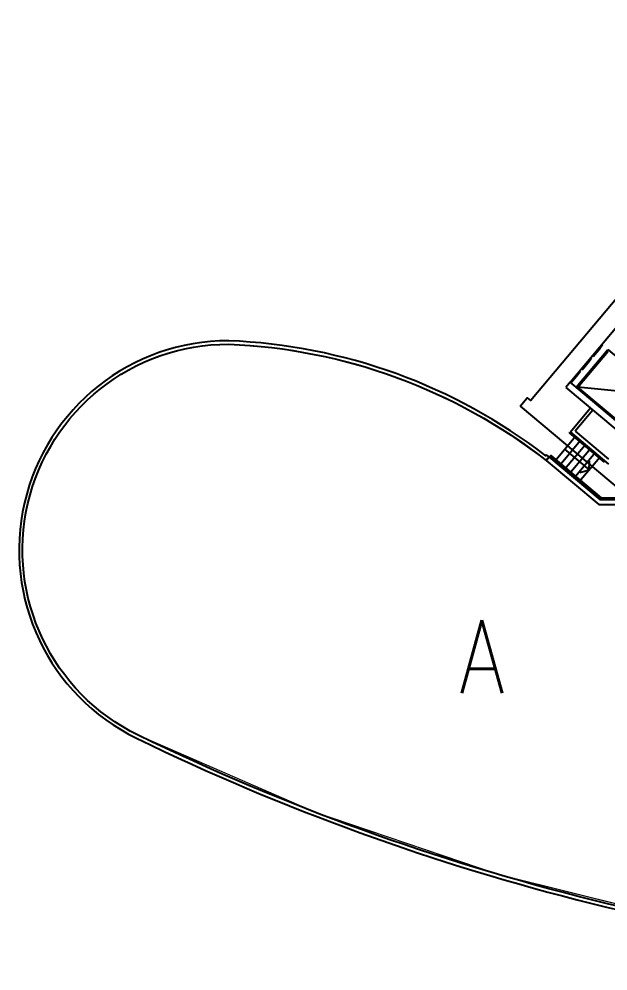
# Model space of a CAD drawing. Header units: millimetres. Extents: x 833779156 to 834921471, y 817530835 to 818378701.
# Drawn here: x 833811500 to 833817929, y 817928096 to 817938495 of the extents above; entities that cross this region are included whole.
import ezdxf
from ezdxf.enums import TextEntityAlignment as Align

# ---------------------------------------------------------------- set-up
doc = ezdxf.new("R2010")
doc.units = ezdxf.units.MM
doc.header["$LTSCALE"] = 1000
doc.header["$MEASUREMENT"] = 0
for name, pattern in [('CENTER', [50.8, 31.75, -6.35, 6.35, -6.35]), ('HIDDEN2', [0.1875, 0.125, -0.0625]), ('N132X01M - Default$0$R_WKCD_LB - Model$0$DIVIDE', [1.25, 0.5, -0.25, 0, -0.25, 0, -0.25])]:
    doc.linetypes.add(name, pattern=pattern)
doc.layers.add('MGD047', color=2, linetype='Continuous')
doc.layers.add('VPA050_Marks', color=1, linetype='Continuous')
doc.styles.get("Standard").update_dxf_attribs({"font": 'txt.shx', "width": 0.8})

msp = doc.modelspace()

# ---------------------------------------------------------------- linework, layer by layer
at = {"color": 252}
for p, q in [((833817515.79101, 817934527.97857), (833818233.30268, 817935383.07567)), ((833817582.8199, 817934471.73465), (833817928.31824, 817934883.48354)), ((833817928.31824, 817934883.48354), (833818522.00268, 817934385.32314)), ((833817600.4303, 817934473.27536), (833817929.85895, 817934865.87314)), ((833817515.79101, 817934527.97856), (833817467.58194, 817934470.52523)), ((833817467.58194, 817934470.52523), (833819598.1387, 817932682.77584)), ((833819574.53545, 817932800.48686), (833817515.79101, 817934527.97856)), ((833818176.50434, 817933973.57425), (833817582.8199, 817934471.73465)), ((833818174.96363, 817933991.18465), (833817600.4303, 817934473.27536)), ((833817508.31138, 817933974.56134), (833817514.73925, 817933982.22179)), ((833817891.33556, 817933653.16988), (833817508.31138, 817933974.56134)), ((833817514.73925, 817933982.22179), (833817897.76336, 817933660.83031)), ((833817452.05269, 817933573.03423), (833817683.45623, 817933848.81023)), ((833817455.28563, 817933794.68863), (833817723.40119, 817933569.71296)), ((833817505.6758, 817933528.0391), (833817737.07934, 817933803.81509)), ((833817559.29891, 817933483.04396), (833817790.70245, 817933758.81996)), ((833817612.92202, 817933438.04883), (833817844.32556, 817933713.82483)), ((833817723.40119, 817933569.71296), (833817725.93607, 817933665.0184)), ((833817897.76336, 817933660.83031), (833817891.33556, 817933653.16988)), ((833817621.48308, 817933540.53618), (833817723.40119, 817933569.71296))]:
    msp.add_line(p, q, dxfattribs=at)
at = {"color": 252, "linetype": 'HIDDEN2'}
for p, q in [((833817870.86491, 817934931.69261), (833817525.36657, 817934519.94372)), ((833817525.36657, 817934519.94372), (833817870.86491, 817934931.69261))]:
    msp.add_line(p, q, dxfattribs=at)
at = {"color": 252, "linetype": 'CENTER'}
msp.add_line((833818504.39228, 817934383.78243), (833817600.4303, 817934473.27536), dxfattribs=at)
at = {"color": 252, "ltscale": 500}
for p, q in [((833817518.75668, 817933987.00956), (833817735.6975, 817934245.54957)), ((833817764.42417, 817934221.44503), (833817571.58788, 817933991.63169)), ((833817735.6975, 817934245.54957), (833817764.42417, 817934221.44503)), ((833817940.08112, 817933633.47638), (833817518.75668, 817933987.00956)), ((833817571.58788, 817933991.63169), (833817935.45899, 817933686.30758)), ((833817287.35314, 817933711.23356), (833817258.62647, 817933735.3381))]:
    msp.add_line(p, q, dxfattribs=at)
at = {"color": 252}
msp.add_lwpolyline([(833816970.74672, 817934267.35103), (833817047.07775, 817934358.31881), (833817085.37997, 817934326.17942), (833820504.20657, 817938400.5783), (833820465.90434, 817938432.71768), (833820518.13084, 817938494.95879), (833824168.33386, 817935432.07479, 0.4142239829), (833824282.80102, 817935442.09142), (833825704.99721, 817937136.94058), (833825767.21157, 817937084.73575)], format="xyb", dxfattribs=at)
msp.add_lwpolyline([(833824847.92855, 817934249.91746), (833824139.10092, 817933906.85918, 0.1080614367), (833822092.88279, 817932084.93662, 0.2163325761), (833821916.73206, 817931224.46817), (833821263.38184, 817931224.46817, 0.1017302173), (833820980.02161, 817931588.50876), (833820736.25207, 817931825.49019), (833817516.9503, 817934526.80512), (833820513.94753, 817938098.48734), (833823578.1253, 817935527.3369), (833823754.89189, 817935737.99912), (833824272.62563, 817935303.5689), (833824240.58507, 817935265.38448), (833824508.70621, 817935040.40413), (833824259.62601, 817934743.56191)], format="xyb", close=True, dxfattribs=at)
at = {"color": 252, "ltscale": 500}
msp.add_lwpolyline([(833817258.62647, 817933735.3381), (833817249.66139, 817933724.65394, 0.1549954257), (833813789.68432, 817934980.87521, 0.7955689262), (833812784.04673, 817930638.28056, 0.1047882574), (833822990.43675, 817928098.96083, 0.1568622948), (833825936.32755, 817928933.82103, 0.675444972), (833825828.10553, 817929456.06301, -0.0732493727), (833822545.29157, 817930561.9104, -0.1205745301), (833822174.58188, 817930852.57331), (833822145.54425, 817930828.83044, 0.1220821489), (833822528.26962, 817930528.49629, 0.0732494012), (833825821.44184, 817929419.15982, -0.6752056225), (833825915.54679, 817928965.03657, -0.1568622948), (833822991.75017, 817928136.43783, -0.1047947977), (833812800.48325, 817930671.98652, -0.7953052801), (833813788.9605, 817934943.37353, -0.156484498), (833817255.21376, 817933672.93135), (833817287.35314, 817933711.23356)], format="xyb", close=True, dxfattribs=at)
at = {"color": 252}
for points in [[(833816970.74672, 817934267.35103), (833820639.10232, 817931189.23518)], [(833817344.80647, 817933663.02449), (833817576.21001, 817933938.80049)], [(833817398.42958, 817933618.02936), (833817629.83312, 817933893.80536)], [(833819309.38556, 817932484.49353), (833818407.36823, 817933241.37594), (833817847.30765, 817933241.37594), (833817287.35314, 817933711.23356), (833817255.21376, 817933672.93135), (833817829.10914, 817933191.37594), (833818389.16972, 817933191.37594), (833819277.24618, 817932446.19131), (833819309.38556, 817932484.49353)]]:
    msp.add_lwpolyline(points, dxfattribs=at)
msp.add_lwpolyline([(833818415.55757, 817933263.87594), (833819113.93823, 817932677.86498), (833819108.8611, 817932669.07113), (833818411.91787, 817933253.87594), (833817851.85728, 817933253.87594), (833817299.22, 817933717.59368), (833817305.64788, 817933725.25412), (833817855.49698, 817933263.87594)], close=True, dxfattribs=at)
at = {"layer": 'VPA050_Marks', "color": 2, "linetype": 'N132X01M - Default$0$R_WKCD_LB - Model$0$DIVIDE', "const_width": 12.5}
msp.add_lwpolyline([(833817259.04578, 817933669.7159), (833817829.10915, 817933191.37594), (833818253.04389, 817933191.37594), (833820639.09088, 817931189.22155, -0.2237540745), (833820847.95837, 817930745.86014), (833820847.95837, 817929549.46817), (833825160.46436, 817929549.46817), (833825160.46436, 817929557.97623, 0.0108665044), (833825666.90586, 817929448.12384, 0.0018487788), (833825821.44184, 817929419.15982, -0.6752056228), (833825915.54679, 817928965.03657, -0.1568622948), (833822991.75017, 817928136.43783, -0.1047878628), (833812800.48325, 817930671.98652, -0.7953052801), (833813788.9605, 817934943.37353, -0.156484498), (833817255.21376, 817933672.93135)], format="xyb", close=True, dxfattribs=at)

# ---------------------------------------------------------------- texts
at = {"layer": 'MGD047', "width": 0.8}
msp.add_text('A', height=800, dxfattribs=at).set_placement((833816553.98829, 817931529.80558), align=Align.MIDDLE)

doc.saveas('drawing.dxf')
